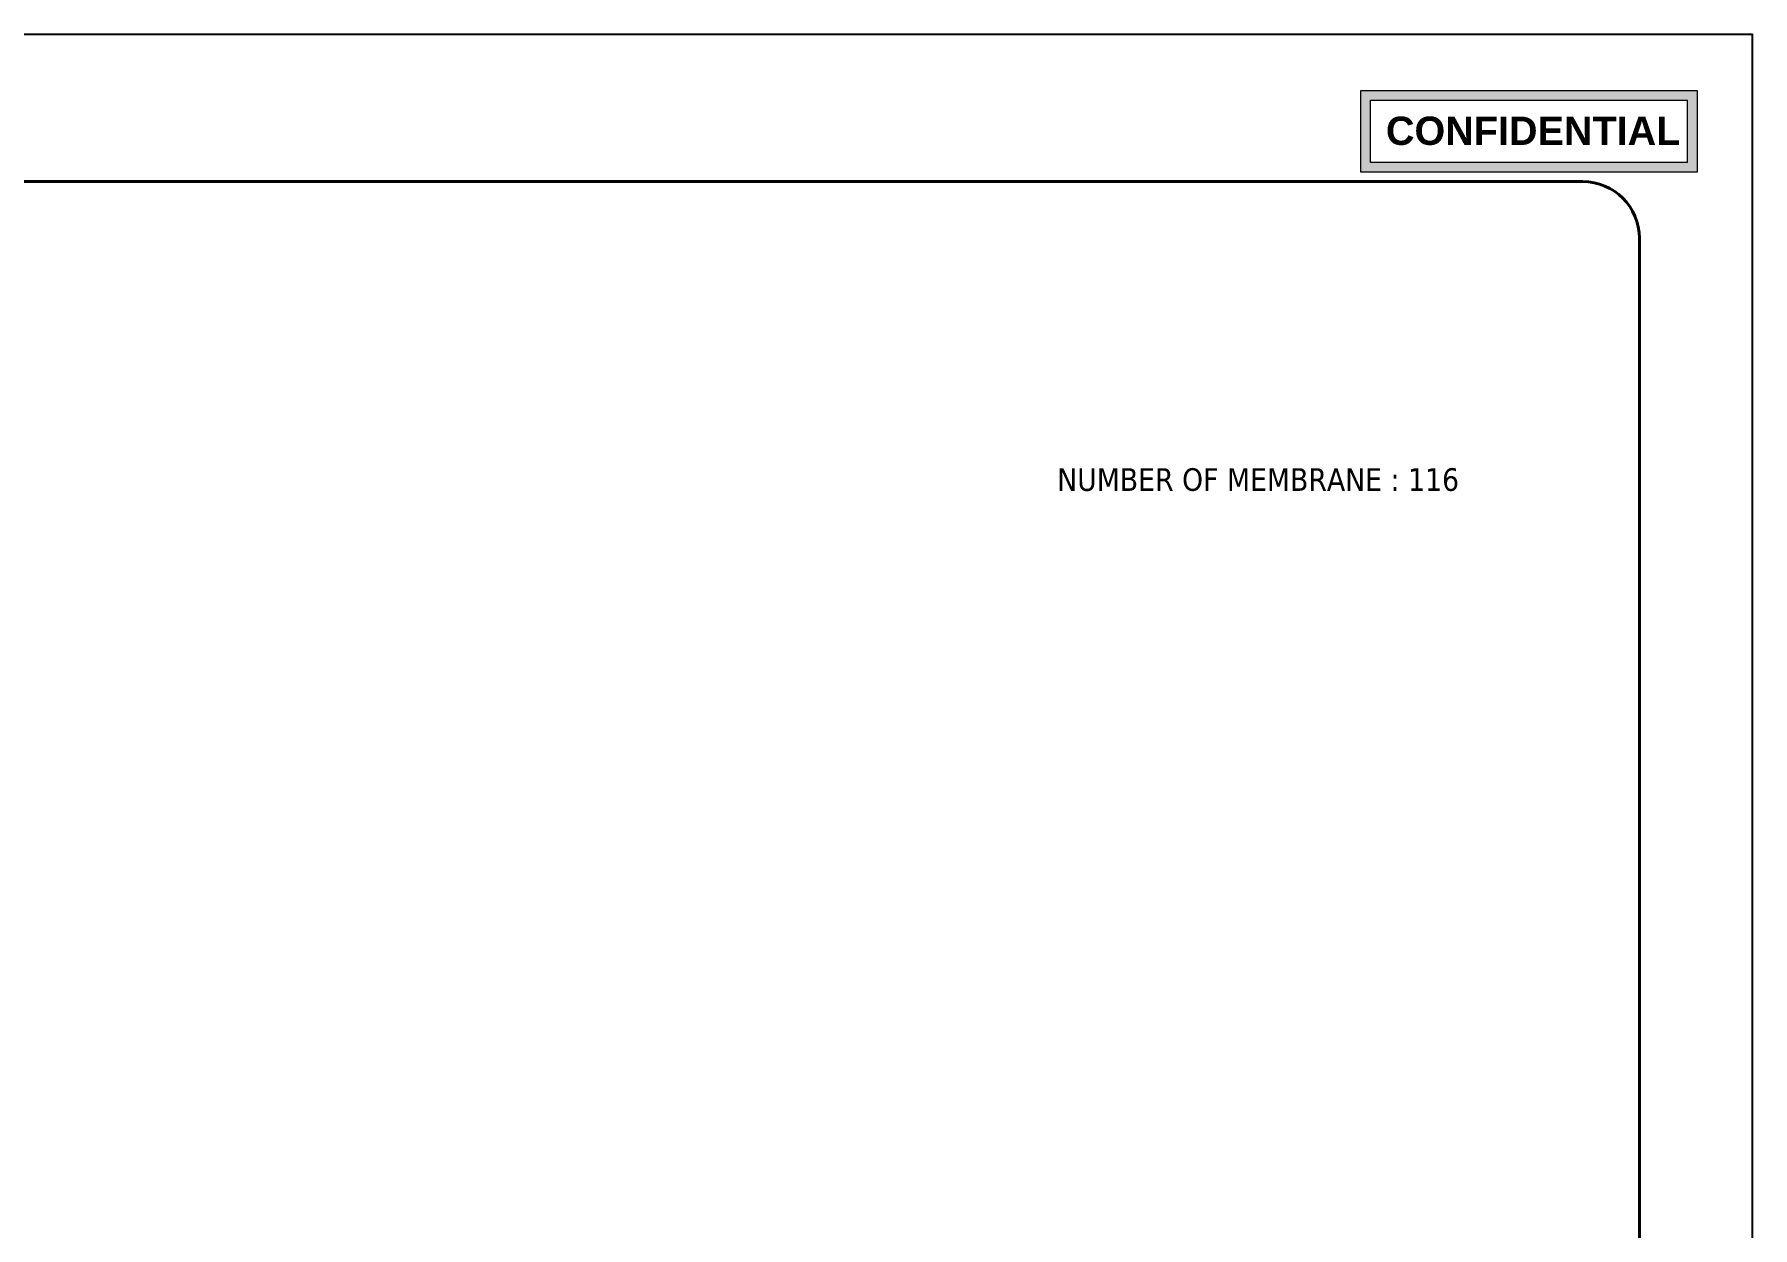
# Model space of a CAD drawing. Extents: x 0 to 50400, y 0 to 35640.
# Drawn here: x 32196 to 50400, y 23001 to 35640 of the extents above; entities that cross this region are included whole.
import ezdxf
from ezdxf.enums import TextEntityAlignment as Align

# ---------------------------------------------------------------- set-up
doc = ezdxf.new("R2010")
doc.units = 0
doc.layers.add('KC-2B HHITABLE', color=253, linetype='Continuous', lineweight=25)
doc.layers.add('MULTI-PLOT-AREA', color=2, linetype='Continuous', plot=False)
doc.layers.add('New Scale Title', color=7, linetype='Continuous')
doc.styles.add('arial', font='Arial Bold.ttf')
doc.styles.add('Default', font='Tahoma.ttf')

# ---------------------------------------------------------------- blocks, each defined once
blk = doc.blocks.new('MULTI-PLOT-AREA')
at = {"layer": 'MULTI-PLOT-AREA'}
blk.add_lwpolyline([(0, 0), (1, 0), (1, 1), (0, 1)], close=True, dxfattribs=at)

msp = doc.modelspace()

# ---------------------------------------------------------------- hatches: boundary and pattern name
at = {"layer": 'New Scale Title', "lineweight": 5, "true_color": 0xff0000}
h = msp.add_hatch(color=1, dxfattribs=at)
h.dxf.hatch_style = 1
h.paths.add_polyline_path([(49813, 35045), (46249, 35045), (46249, 34181), (49813, 34181)])
h.paths.add_polyline_path([(46351, 34283), (46351, 34943), (49711, 34943), (49711, 34283)], flags=16)
h.paths.add_polyline_path([(46420, 34300), (49690, 34300), (49690, 34918), (46420, 34918)], flags=8)

# ---------------------------------------------------------------- linework, layer by layer
at = {"layer": 'New Scale Title', "color": 1, "lineweight": 5, "true_color": 0xff0000}
for p, q in [((46249, 35045), (49813, 35045)), ((46249, 34181), (46249, 35045)), ((49813, 35045), (49813, 34181)), ((46351, 34283), (46351, 34943)), ((46351, 34943), (49711, 34943)), ((49711, 34283), (49711, 34943)), ((49711, 34283), (46351, 34283)), ((49813, 34181), (46249, 34181))]:
    msp.add_line(p, q, dxfattribs=at)
at = {"layer": 'New Scale Title', "color": 7, "linetype": 'Continuous', "lineweight": 40}
for p, q in [((1800, 34080), (48600, 34080)), ((49200, 33480), (49200, 1800))]:
    msp.add_line(p, q, dxfattribs=at)
msp.add_arc((48600, 33480), 600, 0, 90, dxfattribs=at)

# ---------------------------------------------------------------- block references
at = {"layer": 'New Scale Title', "lineweight": 5, "xscale": 50400, "yscale": 35640, "zscale": 1.2}
msp.add_blockref('MULTI-PLOT-AREA', (0, 0), dxfattribs=at)

# ---------------------------------------------------------------- texts
at = {"layer": 'KC-2B HHITABLE', "style": 'Default'}
msp.add_text('NUMBER OF MEMBRANE : 116', height=240, dxfattribs=at).set_placement((45161, 30925), align=Align.MIDDLE_CENTER)
at = {"layer": 'New Scale Title', "color": 1, "lineweight": 5, "true_color": 0xff0000, "insert": (46515, 34769), "char_height": 300, "attachment_point": 1, "style": 'arial'}
msp.add_mtext_dynamic_manual_height_columns('{\\fArial|b1|i0|c129|p34;CONFIDENTIAL}', width=265200, gutter_width=8226000, heights=[0], dxfattribs=at)

doc.saveas('drawing.dxf')
